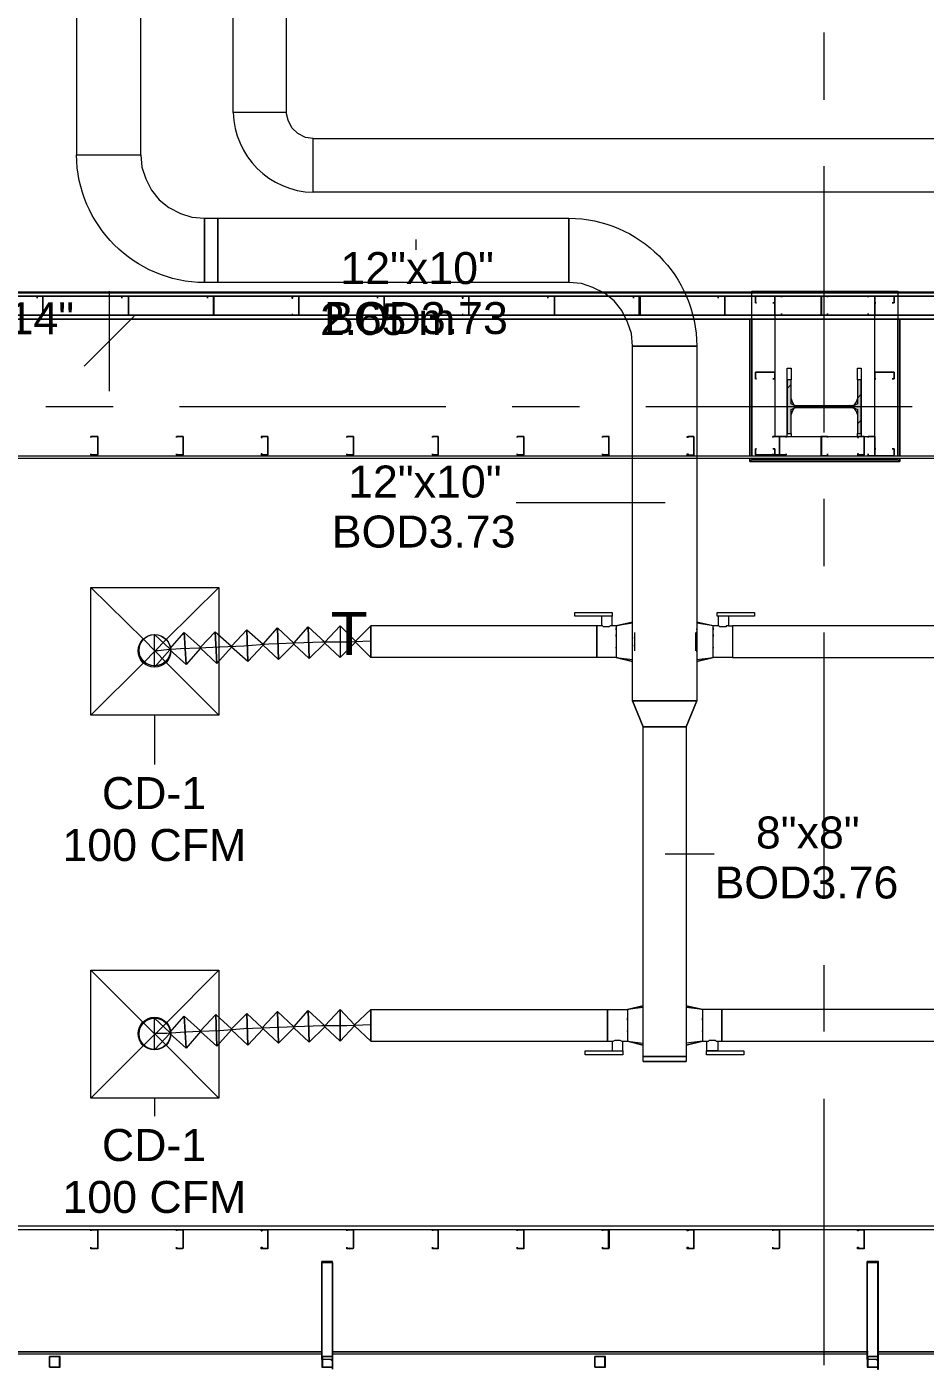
# Model space of a CAD drawing. Header units: metres. Extents: x 29 to 268, y -7 to 151.
# Drawn here: x 79.71 to 83.99, y 29.42 to 35.82 of the extents above; entities that cross this region are included whole.
import ezdxf

# ---------------------------------------------------------------- set-up
doc = ezdxf.new("R2010")
doc.units = ezdxf.units.M
doc.layers.add('HVAC - Ductos', color=5, linetype='Continuous', lineweight=50)
doc.layers.add('PDF2_Geometry', color=7, linetype='Continuous', true_color=0xaaaaaa)
doc.layers.add('PDF2_Solid Fills', color=7, linetype='Continuous', true_color=0xffffff)
doc.layers.add('PDF2_Text', color=7, linetype='Continuous')
doc.styles.add('PDF Helvetica', font='')
doc.styles.get('PDF Helvetica').set_extended_font_data('Helvetica')

msp = doc.modelspace()

# ---------------------------------------------------------------- hatches: boundary and pattern name
at = {"layer": 'PDF2_Solid Fills', "lineweight": 0, "transparency": 33554559}
msp.add_hatch(color=256, dxfattribs=at).paths.add_polyline_path([(83.6661, 34.1371), (83.6661, 34.0225), (83.6569, 34.0225), (83.6477, 34.0179), (83.3681, 34.0133), (83.3681, 34.0179), (83.359, 34.0225), (83.3498, 34.0225), (83.3498, 34.1371), (83.3315, 34.1371), (83.3315, 33.8804), (83.3498, 33.8804), (83.3498, 33.9995), (83.359, 34.0041), (83.6569, 34.0041), (83.6661, 33.9995), (83.6661, 33.8804), (83.6844, 33.8804), (83.6844, 34.1371)])
h = msp.add_hatch(color=256, dxfattribs=at)
h.paths.add_polyline_path([(82.479, 29.9937), (82.479, 29.9983), (82.4515, 29.9983), (82.4786, 29.9937)])
h.paths.add_polyline_path([(82.479, 29.9983), (82.4835, 30.0854), (82.479, 30.0854)])
h = msp.add_hatch(color=256, dxfattribs=at)
h.paths.add_polyline_path([(82.479, 29.9937), (82.479, 29.9983), (82.4515, 29.9983), (82.4786, 29.9937)])
h.paths.add_polyline_path([(82.479, 29.9983), (82.4835, 30.0854), (82.479, 30.0854)])

# ---------------------------------------------------------------- linework, layer by layer
at = {"layer": 'HVAC - Ductos', "lineweight": 0}
for points in [[(81.0719, 35.0309), (81.0719, 35.2875), (81.0353, 35.2921), (80.9985, 35.3104), (80.9711, 35.3379), (80.9527, 35.3746), (80.9435, 35.4113), (80.6915, 35.4113), (80.6915, 40.783), (80.9435, 40.783), (80.9435, 35.4113), (80.6915, 35.4113, 0.402764)], [(79.9443, 35.2096), (80.2515, 35.2096), (80.2515, 40.5126), (79.9443, 40.5126), (79.9443, 35.2096), (80.2515, 35.2096), (80.2561, 35.15), (80.2744, 35.095), (80.3019, 35.04), (80.3385, 34.9942), (80.3844, 34.9575), (80.4394, 34.93), (80.4944, 34.9117), (80.5539, 34.9071), (80.5539, 34.6), (80.5539, 34.9071), (80.6181, 34.9071), (80.6181, 34.6), (80.5539, 34.6, -0.40927)], [(82.9007, 34.2975), (82.5936, 34.2975), (82.589, 34.3571), (82.5707, 34.4121), (82.5431, 34.4671), (82.5065, 34.5129), (82.4607, 34.5496), (82.4057, 34.5771), (82.3507, 34.5954), (82.2911, 34.6), (82.2911, 34.9071, -0.40942)]]:
    msp.add_lwpolyline(points, format="xyb", close=True, dxfattribs=at)
for points in [[(88.9507, 35.0309), (81.0719, 35.0309), (81.0719, 35.2875), (88.9507, 35.2875)], [(82.2911, 34.6), (80.6181, 34.6), (80.6181, 34.9071), (82.2911, 34.9071)], [(80.0131, 33.1471), (80.6227, 33.1471), (80.6227, 32.5375), (80.0131, 32.5375)], [(82.3186, 33.0095), (82.3186, 33.0279), (82.4973, 33.0279), (82.4973, 33.0095)], [(83.1757, 33.0279), (83.1757, 33.0095), (82.9969, 33.0095), (82.9969, 33.0279)], [(81.3469, 32.8125), (81.3469, 32.8171), (81.3469, 32.8217), (81.3469, 32.8354), (81.3469, 32.8491), (81.3469, 32.8675), (81.3469, 32.8904), (81.3469, 32.9087), (81.3469, 32.9271), (81.3469, 32.9408), (81.3469, 32.9546), (81.3469, 32.9638), (81.3469, 32.9546), (81.3469, 32.9408), (81.3469, 32.9271), (81.3469, 32.9087), (81.3469, 32.8904), (81.3469, 32.8675), (81.3469, 32.8491), (81.3469, 32.8354), (81.3469, 32.8217), (81.3469, 32.8171)], [(81.3469, 32.9638), (81.3469, 32.9592), (81.3469, 32.9408), (81.3469, 32.9179), (81.3469, 32.8904), (81.3469, 32.8583), (81.3469, 32.8354), (81.3469, 32.8171), (81.3469, 32.8125), (81.3469, 32.8171), (81.3469, 32.8354), (81.3469, 32.8583), (81.3469, 32.8904), (81.3469, 32.9179), (81.3469, 32.9408), (81.3469, 32.9592)], [(81.3469, 32.8125), (81.3469, 32.8171), (81.3469, 32.8354), (81.3469, 32.8583), (81.3469, 32.8904), (81.3469, 32.9179), (81.3469, 32.9408), (81.3469, 32.9592), (81.3469, 32.9638), (81.3469, 32.9592), (81.3469, 32.9408), (81.3469, 32.9179), (81.3469, 32.8904), (81.3469, 32.8583), (81.3469, 32.8354), (81.3469, 32.8171)], [(82.5156, 32.9546), (82.5156, 32.9454)], [(82.9786, 32.9454), (82.9786, 32.9546)], [(82.5156, 32.9225), (82.5156, 32.9179), (82.5156, 32.9133), (82.5156, 32.9179)], [(82.9786, 32.9133), (82.9786, 32.9179), (82.9786, 32.9225), (82.9786, 32.9179)], [(82.5156, 32.8629), (82.5156, 32.8583)], [(82.9786, 32.8583), (82.9786, 32.8629)], [(82.5156, 32.8125), (82.5936, 32.7942)], [(82.9007, 32.6062), (82.5936, 32.6062), (82.644, 32.4825), (82.5936, 32.6062)], [(82.8503, 32.4825), (82.8503, 30.9104), (82.644, 30.9104), (82.644, 32.4825)], [(80.0131, 31.3229), (80.6227, 31.3229), (80.6227, 30.7133), (80.0131, 30.7133)], [(81.3469, 30.9837), (81.3469, 30.9883), (81.3469, 30.9929), (81.3469, 31.0066), (81.3469, 31.0204), (81.3469, 31.0388), (81.3469, 31.0616), (81.3469, 31.0799), (81.3469, 31.0983), (81.3469, 31.1121), (81.3469, 31.1258), (81.3469, 31.135), (81.3469, 31.1258), (81.3469, 31.1121), (81.3469, 31.0983), (81.3469, 31.0799), (81.3469, 31.0616), (81.3469, 31.0388), (81.3469, 31.0204), (81.3469, 31.0066), (81.3469, 30.9929), (81.3469, 30.9883)], [(81.3469, 31.135), (81.3469, 31.1304), (81.3469, 31.1121), (81.3469, 31.0891), (81.3469, 31.0616), (81.3469, 31.0296), (81.3469, 31.0066), (81.3469, 30.9883), (81.3469, 30.9837), (81.3469, 30.9883), (81.3469, 31.0066), (81.3469, 31.0296), (81.3469, 31.0616), (81.3469, 31.0891), (81.3469, 31.1121), (81.3469, 31.1304)], [(81.3469, 30.9837), (81.3469, 30.9883), (81.3469, 31.0066), (81.3469, 31.0296), (81.3469, 31.0616), (81.3469, 31.0891), (81.3469, 31.1121), (81.3469, 31.1304), (81.3469, 31.135), (81.3469, 31.1304), (81.3469, 31.1121), (81.3469, 31.0891), (81.3469, 31.0616), (81.3469, 31.0296), (81.3469, 31.0066), (81.3469, 30.9883)], [(84.1519, 31.135), (84.1473, 31.135), (83.0199, 31.135), (83.0199, 31.1258), (83.0199, 31.1121), (83.0199, 31.0983), (83.0199, 31.0799), (83.0199, 31.0616), (83.0199, 31.0388), (83.0199, 31.0204), (83.0199, 31.0066), (83.0199, 30.9929), (83.0199, 30.9883), (83.0199, 30.9837), (84.1473, 30.9837), (84.1519, 30.9837), (84.1519, 30.9883), (84.1519, 31.0066), (84.1519, 31.0296), (84.1519, 31.0616), (84.1519, 31.0891), (84.1519, 31.1121), (84.1519, 31.1304)], [(82.5707, 31.0937), (82.5707, 31.0891), (82.5707, 31.0845), (82.5707, 31.0891)], [(82.5707, 31.0342), (82.5707, 31.0296)], [(82.9281, 31.0845), (82.9281, 31.0891), (82.9281, 31.0937), (82.9281, 31.0891)], [(82.9281, 31.0296), (82.9281, 31.0342)], [(82.369, 30.9196), (82.369, 30.9379), (82.5477, 30.9379), (82.5477, 30.9196)]]:
    msp.add_lwpolyline(points, close=True, dxfattribs=at)
for points in [[(81.5623, 34.7559), (81.5623, 34.8063)], [(80.1002, 34.5587), (80.1002, 34.3204), (80.1002, 34.0821)], [(80.2194, 34.4396), (80.1002, 34.3204), (79.9811, 34.2013)], [(82.9007, 32.84), (82.9007, 32.8446), (82.9007, 32.6062), (82.5936, 32.6062), (82.5936, 32.8446), (82.5936, 32.8537), (82.5936, 32.8767), (82.5936, 32.8995), (82.5936, 32.9225), (82.5936, 32.9317), (82.5936, 34.2975), (82.9007, 34.2975), (82.9007, 32.9317), (82.9007, 32.9362)], [(82.7494, 33.5504), (82.039, 33.5504)], [(80.2652, 32.8995), (80.0131, 33.1471)], [(80.3707, 32.8995), (80.6227, 33.1471)], [(80.8335, 32.8721), (80.7602, 32.7942), (80.7557, 32.9454), (80.8335, 32.8767), (80.9023, 32.9546), (80.9069, 32.8033), (80.8335, 32.8721), (80.8335, 32.8767)], [(80.9802, 32.8767), (80.9069, 32.8033), (80.9023, 32.9546), (80.9802, 32.8812), (81.0489, 32.9592), (81.0535, 32.8079), (80.9802, 32.8767), (80.9802, 32.8812)], [(81.1269, 32.8812), (81.0535, 32.8079), (81.0489, 32.9592), (81.1269, 32.8858), (81.2003, 32.9638), (81.2003, 32.8125), (81.1269, 32.8812), (81.1269, 32.8858)], [(82.5156, 32.9638), (82.4973, 32.9638), (82.4973, 33.0095), (82.4927, 33.0095), (82.4881, 33.0095), (82.4835, 33.0095), (82.479, 33.0095), (82.4699, 33.0095), (82.4653, 33.0095), (82.4561, 33.0095), (82.4515, 33.0095), (82.4469, 33.0095), (82.4469, 32.9638), (82.424, 32.9638), (82.424, 32.9546), (82.424, 32.9408), (82.424, 32.9271), (82.424, 32.9087), (82.424, 32.8904), (82.424, 32.8675), (82.424, 32.8491), (82.424, 32.8354), (82.424, 32.8217), (82.424, 32.8171), (82.424, 32.8125), (81.3469, 32.8125), (81.3469, 32.9638), (81.2735, 32.8904), (81.2003, 32.9638), (81.2003, 32.8125), (81.2735, 32.8858)], [(82.5936, 32.9775), (82.5156, 32.9638), (82.5156, 32.9592), (82.5156, 32.9546), (82.5156, 32.9408), (82.5156, 32.9271), (82.5156, 32.9087), (82.5156, 32.8904), (82.5156, 32.8675), (82.5156, 32.8491), (82.5156, 32.8354), (82.5156, 32.8217), (82.5156, 32.8171), (82.5156, 32.8125), (82.424, 32.8125), (82.424, 32.8171), (82.424, 32.8217), (82.424, 32.8354), (82.424, 32.8491), (82.424, 32.8675), (82.424, 32.8904), (82.424, 32.9087), (82.424, 32.9271), (82.424, 32.9408), (82.424, 32.9546), (82.424, 32.9638), (81.3469, 32.9638), (81.3469, 32.8125), (81.2735, 32.8858), (81.2735, 32.8904)], [(82.4973, 32.9638), (82.4927, 32.9638), (82.4881, 32.9638), (82.4835, 32.9592), (82.4744, 32.9592), (82.4653, 32.9592), (82.4561, 32.9592), (82.4515, 32.9638), (82.4469, 32.9638)], [(82.5936, 32.9821), (82.5156, 32.9638), (82.5936, 32.9821)], [(83.0473, 33.0095), (83.0427, 33.0095), (83.0381, 33.0095), (83.0336, 33.0095), (83.0244, 33.0095), (83.0199, 33.0095), (83.0107, 33.0095), (83.0061, 33.0095), (83.0015, 33.0095), (83.0015, 32.9638), (82.9786, 32.9638), (82.9007, 32.9775)], [(84.1473, 32.9638), (83.0702, 32.9638), (83.0702, 32.9546), (83.0702, 32.9408), (83.0702, 32.9271), (83.0702, 32.9087), (83.0702, 32.8904), (83.0702, 32.8675), (83.0702, 32.8491), (83.0702, 32.8354), (83.0702, 32.8217), (83.0702, 32.8171), (83.0702, 32.8125), (82.9786, 32.8125), (82.9786, 32.8171), (82.9786, 32.8217), (82.9786, 32.8354), (82.9786, 32.8491), (82.9786, 32.8675), (82.9786, 32.8904), (82.9786, 32.9087), (82.9786, 32.9271), (82.9786, 32.9408), (82.9786, 32.9546), (82.9786, 32.9592), (82.9786, 32.9638), (82.9007, 32.9821)], [(82.9786, 32.9638), (82.9007, 32.9821), (82.9007, 32.9729), (82.9007, 32.9592), (82.9007, 32.9408), (82.9007, 32.9225), (82.9007, 32.8995), (82.9007, 32.8767), (82.9007, 32.8537), (82.9007, 32.8354), (82.9007, 32.8171), (82.9007, 32.8033), (82.9007, 32.7942)], [(82.9007, 32.9821), (82.9007, 32.9821)], [(82.9007, 32.9821), (82.9007, 32.9821)], [(82.9007, 32.9821), (82.9007, 32.9821)], [(83.0519, 32.9638), (83.0473, 32.9638), (83.0427, 32.9638), (83.0381, 32.9592), (83.029, 32.9592), (83.0199, 32.9592), (83.0107, 32.9592), (83.0061, 32.9638), (83.0015, 32.9638)], [(83.0519, 33.0095), (83.0519, 32.9638), (83.0702, 32.9638), (83.0702, 32.9546), (83.0702, 32.9408), (83.0702, 32.9271), (83.0702, 32.9087), (83.0702, 32.8904), (83.0702, 32.8675), (83.0702, 32.8491), (83.0702, 32.8354), (83.0702, 32.8217), (83.0702, 32.8171), (83.0702, 32.8125), (84.1473, 32.8125), (84.1473, 32.9638), (84.2253, 32.8904), (84.2253, 32.8858)], [(80.2652, 32.7896), (80.3707, 32.8995)], [(80.3707, 32.7896), (80.2652, 32.8995)], [(80.3889, 32.8491), (80.3156, 32.7667), (80.3156, 32.9225), (80.3889, 32.8537), (80.4577, 32.9317), (80.4669, 32.7804), (80.3889, 32.8491), (80.3889, 32.8537)], [(81.3469, 32.8904), (81.2323, 32.8858), (81.1131, 32.8858), (80.9848, 32.8812), (80.8611, 32.8767), (80.7419, 32.8675), (80.6273, 32.8629), (80.5265, 32.8583), (80.4394, 32.8537), (80.3752, 32.8491), (80.3339, 32.8446), (80.3156, 32.8446)], [(80.5357, 32.8583), (80.4669, 32.7804), (80.4577, 32.9317), (80.5357, 32.8629), (80.6044, 32.9362), (80.6135, 32.785), (80.5357, 32.8583), (80.5357, 32.8629)], [(80.6823, 32.8629), (80.6135, 32.785), (80.6044, 32.9362), (80.6823, 32.8675), (80.7557, 32.9454), (80.7602, 32.7942), (80.6823, 32.8629), (80.6823, 32.8675)], [(82.5936, 32.9087), (82.5936, 32.9041)], [(82.6027, 32.9317), (82.6027, 32.9225), (82.6027, 32.8995), (82.6027, 32.8767), (82.6027, 32.8537), (82.6027, 32.8446)], [(82.8961, 32.8446), (82.8961, 32.8537), (82.8961, 32.8767), (82.8961, 32.8995), (82.8961, 32.9225), (82.8961, 32.9317)], [(82.9007, 32.9454), (82.9007, 32.95)], [(82.9007, 32.9041), (82.9007, 32.9087)], [(82.5936, 32.8721), (82.5936, 32.8675)], [(82.9007, 32.8675), (82.9007, 32.8721)], [(80.0131, 32.5375), (80.2652, 32.7896)], [(80.6227, 32.5375), (80.3707, 32.7896)], [(81.3469, 32.8125), (81.3469, 32.8125)], [(82.5156, 32.8171), (82.5156, 32.8171)], [(82.5156, 32.8171), (82.5156, 32.8171)], [(82.5156, 32.8125), (82.5936, 32.8033)], [(82.9007, 32.7942), (82.9786, 32.8125), (82.9007, 32.7942)], [(82.9007, 32.8033), (82.9786, 32.8125)], [(82.9007, 32.8079), (82.9007, 32.8079)], [(82.9007, 32.7942), (82.9007, 32.7942)], [(82.9007, 32.7942), (82.9007, 32.7942)], [(82.9786, 32.8171), (82.9786, 32.8171)], [(82.9786, 32.8171), (82.9786, 32.8171)], [(82.8503, 32.4825), (82.9007, 32.6062), (82.8503, 32.4825)], [(80.3156, 32.5375), (80.3156, 32.3037)], [(82.8503, 32.4825), (82.644, 32.4825)], [(82.7494, 31.8775), (82.9831, 31.8775)], [(80.2652, 31.0708), (80.0131, 31.3229)], [(80.3707, 31.0708), (80.6227, 31.3229)], [(80.3889, 31.0204), (80.3156, 30.9425), (80.3156, 31.0937), (80.3889, 31.025), (80.4577, 31.1029), (80.4669, 30.9516), (80.3889, 31.0204), (80.3889, 31.025)], [(80.5357, 31.0296), (80.4669, 30.9516), (80.4577, 31.1029), (80.5357, 31.0342), (80.6089, 31.1121), (80.6135, 30.9608), (80.5357, 31.0296), (80.5357, 31.0342)], [(80.6823, 31.0388), (80.6135, 30.9608), (80.6089, 31.1121), (80.6823, 31.0433), (80.7557, 31.1166), (80.7602, 30.9654), (80.6823, 31.0388), (80.6823, 31.0433)], [(80.8335, 31.0433), (80.7602, 30.9654), (80.7557, 31.1166), (80.8289, 31.0479), (80.9023, 31.1258), (80.9069, 30.9745), (80.8335, 31.0433), (80.8289, 31.0479)], [(80.9802, 31.0479), (80.9069, 30.9745), (80.9023, 31.1258), (80.9802, 31.0525), (81.0489, 31.1304), (81.0535, 30.9791), (80.9802, 31.0479), (80.9802, 31.0525)], [(81.1269, 31.0525), (81.0535, 30.9791), (81.0489, 31.1304), (81.1269, 31.0571), (81.2003, 31.135), (81.2003, 30.9837), (81.1269, 31.0525), (81.1269, 31.0571)], [(81.269, 31.0571), (81.2003, 30.9837), (81.2003, 31.135), (81.269, 31.0616), (81.3469, 31.135), (81.3469, 30.9837), (82.4744, 30.9837), (82.4744, 30.9883), (82.4744, 30.9929), (82.4744, 31.0066), (82.4744, 31.0204), (82.4744, 31.0388), (82.4744, 31.0616), (82.4744, 31.0799), (82.4744, 31.0983), (82.4744, 31.1121), (82.4744, 31.1258), (82.4744, 31.135), (82.5707, 31.135), (82.5707, 31.1258), (82.5707, 31.1121), (82.5707, 31.0983), (82.5707, 31.0799), (82.5707, 31.0616), (82.5707, 31.0388), (82.5707, 31.0204), (82.5707, 31.0066), (82.5707, 30.9929), (82.5707, 30.9883), (82.5707, 30.9837), (82.644, 30.9654), (82.5707, 30.9837), (82.644, 30.9745)], [(81.269, 31.0616), (81.269, 31.0571), (81.3469, 30.9837), (81.3469, 31.135), (82.4744, 31.135), (82.4744, 31.1258), (82.4744, 31.1121), (82.4744, 31.0983), (82.4744, 31.0799), (82.4744, 31.0616), (82.4744, 31.0388), (82.4744, 31.0204), (82.4744, 31.0066), (82.4744, 30.9929), (82.4744, 30.9883), (82.4744, 30.9837), (82.4973, 30.9837), (82.4973, 30.9379), (82.5019, 30.9379), (82.5111, 30.9379), (82.5156, 30.9379), (82.5202, 30.9379), (82.5294, 30.9379), (82.534, 30.9379), (82.5386, 30.9379), (82.5431, 30.9379), (82.5477, 30.9379), (82.5477, 30.9837), (82.5707, 30.9837)], [(82.644, 31.1533), (82.5707, 31.135), (82.644, 31.1533)], [(82.644, 31.1442), (82.5707, 31.135)], [(82.8503, 31.1533), (82.9281, 31.135), (82.8503, 31.1533), (82.8503, 31.1487), (82.8503, 31.1442), (82.8503, 31.135)], [(82.8503, 31.1533), (82.8503, 31.1533)], [(82.9281, 31.135), (82.8503, 31.1442)], [(82.8503, 31.1396), (82.8503, 31.1396)], [(83.0015, 30.9379), (83.0015, 30.9837), (83.0199, 30.9837), (83.0199, 30.9883), (83.0199, 30.9929), (83.0199, 31.0066), (83.0199, 31.0204), (83.0199, 31.0388), (83.0199, 31.0616), (83.0199, 31.0799), (83.0199, 31.0983), (83.0199, 31.1121), (83.0199, 31.1258), (83.0199, 31.135), (82.9281, 31.135), (82.9281, 31.1258), (82.9281, 31.1121), (82.9281, 31.0983), (82.9281, 31.0799), (82.9281, 31.0616), (82.9281, 31.0388), (82.9281, 31.0204), (82.9281, 31.0066), (82.9281, 30.9929), (82.9281, 30.9883), (82.9281, 30.9837), (82.8503, 30.9745)], [(82.8503, 31.1304), (82.8503, 31.1121), (82.8503, 31.1075), (82.8503, 31.1029), (82.8503, 31.0937), (82.8503, 31.0799), (82.8503, 31.0754), (82.8503, 31.0708), (82.8503, 31.0479), (82.8503, 31.0433), (82.8503, 31.0388), (82.8503, 31.025), (82.8503, 31.0158), (82.8503, 31.0112)], [(80.2652, 30.9654), (80.3707, 31.0708)], [(80.3707, 30.9654), (80.2652, 31.0708)], [(81.3469, 31.0616), (81.2323, 31.0571), (81.1131, 31.0571), (80.9894, 31.0525), (80.8656, 31.0479), (80.7419, 31.0433), (80.6273, 31.0342), (80.5265, 31.0296), (80.4394, 31.025), (80.3752, 31.0204), (80.3339, 31.0204), (80.3156, 31.0204)], [(81.3469, 30.9837), (81.3469, 30.9837)], [(82.4973, 30.9837), (82.5019, 30.9837), (82.5111, 30.9883), (82.5156, 30.9883), (82.5248, 30.9883), (82.534, 30.9883), (82.5431, 30.9837), (82.5477, 30.9837)], [(82.5707, 30.9883), (82.5707, 30.9883)], [(82.5707, 30.9883), (82.5707, 30.9883)], [(82.8503, 31.0066), (82.8503, 30.9883)], [(82.8503, 30.9837), (82.8503, 30.9745), (82.8503, 30.97), (82.8503, 30.9654)], [(82.8503, 30.9654), (82.9281, 30.9837), (82.8503, 30.9654)], [(82.9281, 30.9883), (82.9281, 30.9883)], [(82.9281, 30.9883), (82.9281, 30.9883)], [(82.9281, 30.9837), (82.9465, 30.9837), (82.9465, 30.9379), (83.1253, 30.9379), (83.1253, 30.9196), (82.9465, 30.9196), (82.9465, 30.9379)], [(82.9465, 30.9837), (82.9511, 30.9837), (82.9557, 30.9837), (82.9603, 30.9883), (82.9694, 30.9883), (82.9786, 30.9883), (82.9877, 30.9883), (82.9923, 30.9837), (82.9969, 30.9837), (83.0015, 30.9837)], [(80.0131, 30.7133), (80.2652, 30.9654)], [(80.6227, 30.7133), (80.3707, 30.9654)], [(82.644, 30.8875), (82.644, 30.9104), (82.8503, 30.9104), (82.8503, 30.8875)], [(82.8503, 30.9654), (82.8503, 30.9654)], [(82.9969, 30.9379), (82.9923, 30.9379), (82.9877, 30.9379), (82.9786, 30.9379), (82.974, 30.9379), (82.9694, 30.9379), (82.9603, 30.9379), (82.9557, 30.9379), (82.9511, 30.9379)], [(82.8503, 30.8875), (82.644, 30.8875), (82.8503, 30.8875)], [(80.3156, 30.7133), (80.3156, 30.6262)]]:
    msp.add_lwpolyline(points, dxfattribs=at)
at = {"layer": 'HVAC - Ductos', "color": 7, "lineweight": 0}
for centre, radius in [((80.3158, 32.8444), 0.0777), ((80.3168, 32.8479), 0.0746), ((80.3158, 31.0202), 0.0777), ((80.3169, 31.0191), 0.0746)]:
    msp.add_circle(centre, radius, dxfattribs=at)
at = {"layer": 'PDF2_Geometry', "lineweight": 0}
for points in [[(83.5057, 35.7917), (83.5057, 35.4709)], [(83.5057, 35.1546), (83.5057, 33.885)], [(87.3511, 34.5359), (87.3511, 34.5541), (87.3511, 34.5496), (87.3511, 34.5359), (86.6819, 34.5359), (86.6819, 34.5129), (86.6819, 34.5359), (78.8535, 34.5359), (86.6819, 34.5359), (86.6819, 34.5496), (78.2256, 34.5496), (78.2256, 34.5541), (78.8856, 34.5541), (78.8856, 34.5587), (78.2256, 34.5587), (74.5497, 34.5587), (65.4059, 34.5587), (65.4059, 34.5541), (74.5497, 34.5541), (74.5497, 34.5221), (74.5497, 34.5541), (65.4059, 34.5541), (64.2463, 34.5541)], [(87.3511, 34.5541), (86.6819, 34.5541), (86.6819, 34.5587), (87.3603, 34.5587), (86.6819, 34.5587), (86.6819, 34.5541), (86.6819, 34.5496), (78.2256, 34.5496), (78.2256, 34.5359), (78.2302, 34.5359), (78.2256, 34.5359)], [(83.1619, 33.775), (83.1619, 34.4442), (83.1619, 34.5541), (83.8586, 34.5541), (83.8586, 34.4442), (83.8586, 33.8667), (83.8586, 33.775), (83.8586, 34.4259), (83.8586, 33.775)], [(80.1598, 34.5267), (80.1598, 34.5267)], [(82.5981, 34.5267), (82.5981, 34.5267)], [(83.1848, 34.5037), (83.1848, 34.5037)], [(83.2627, 34.5037), (83.2627, 34.5037)], [(83.7165, 34.5313), (83.7165, 34.5313)], [(83.7486, 34.5359), (83.7486, 34.5359)], [(83.7486, 34.5359), (83.7486, 34.5359)], [(83.7531, 34.5037), (83.7531, 34.5037)], [(83.8311, 34.5037), (83.8311, 34.5037)], [(78.2256, 34.4442), (86.6682, 34.4442), (78.2256, 34.4442)], [(78.2256, 34.4259), (86.6682, 34.4259), (78.2256, 34.4259), (86.6682, 34.4259), (78.2256, 34.4259)], [(80.1598, 34.4487), (80.1598, 34.4487)], [(82.5981, 34.4487), (82.5981, 34.4487)], [(83.1619, 34.4259), (83.1619, 33.775), (83.1619, 34.4259)], [(83.3269, 33.8667), (83.7486, 33.8667), (83.7486, 34.4442), (83.2719, 34.4442), (83.2719, 33.8667), (83.2949, 33.8667)], [(83.7165, 34.4533), (83.7165, 34.4533)], [(83.7486, 34.4442), (83.7486, 34.4442)], [(83.7486, 34.4442), (83.7486, 34.4442)], [(83.8586, 33.775), (83.8586, 34.4259), (83.8586, 33.775)], [(83.1803, 34.1737), (83.1803, 34.1737)], [(83.1803, 34.1737), (83.1803, 34.1737)], [(83.2719, 34.1737), (83.2719, 34.1737)], [(83.2719, 34.1737), (83.2719, 34.1737)], [(83.3315, 33.8667), (83.3315, 34.1921), (83.3498, 34.1921), (83.3498, 34.1371)], [(83.6661, 34.1371), (83.6661, 34.1921), (83.6844, 34.1921), (83.6844, 33.8667)], [(83.8403, 34.1737), (83.8403, 34.1737)], [(83.8403, 34.1737), (83.8403, 34.1737)], [(83.1848, 34.1417), (83.1848, 34.1417)], [(83.2627, 34.1417), (83.2627, 34.1417)], [(83.3315, 34.0958), (83.3498, 34.1141)], [(83.7531, 34.1417), (83.7531, 34.1417)], [(83.8311, 34.1417), (83.8311, 34.1417)], [(83.3498, 34.0454), (83.3544, 34.0317), (83.3636, 34.0179), (83.3819, 34.0133), (83.634, 34.0133), (83.6523, 34.0179), (83.6615, 34.0317), (83.6661, 34.0454)], [(83.6661, 34.05), (83.6844, 34.0683)], [(80.1185, 34.0087), (79.7977, 34.0087)], [(81.7044, 34.0087), (80.4348, 34.0087)], [(82.3415, 34.0087), (82.0207, 34.0087)], [(83.9273, 34.0087), (82.6577, 34.0087)], [(83.6661, 33.9721), (83.6615, 33.9858), (83.6523, 33.9995), (83.634, 34.0041), (83.3819, 34.0041), (83.3636, 33.9995), (83.3544, 33.9858), (83.3498, 33.9721)], [(83.6202, 34.0041), (83.6294, 34.0133)], [(83.6661, 33.9263), (83.6844, 33.9446)], [(82.8869, 33.8667), (82.8869, 33.8667)], [(82.8869, 33.8667), (82.8869, 33.8667)], [(82.8869, 33.8667), (82.8869, 33.8667)], [(82.8869, 33.8667), (82.8869, 33.8667)], [(83.3498, 33.8804), (83.3498, 33.8667)], [(83.6661, 33.8667), (83.6661, 33.8804)], [(83.7165, 33.8621), (83.7165, 33.8621)], [(83.7165, 33.7842), (83.7165, 33.7842)], [(86.1228, 30.2229), (86.1228, 30.1037), (86.1228, 30.0854), (78.7756, 30.0854), (78.7756, 30.1037), (78.7756, 33.7613), (78.7756, 33.775), (86.1228, 33.775), (86.1228, 33.7613), (86.1228, 33.5)], [(82.8869, 33.7796), (82.8869, 33.7796)], [(82.8869, 33.7796), (82.8869, 33.7796)], [(83.1619, 33.7567), (83.8586, 33.7567), (83.8632, 33.7521), (83.8677, 33.7521), (83.8677, 33.7475), (83.1527, 33.7475), (83.1527, 33.7613), (83.1527, 33.7475), (83.1527, 33.7521), (83.1573, 33.7521), (83.1619, 33.7567), (83.1573, 33.7521), (83.1527, 33.7521), (83.1527, 33.7475), (83.8677, 33.7475), (83.8677, 33.7613), (83.8677, 33.7475), (83.8677, 33.7521), (83.8632, 33.7521), (83.8586, 33.7567)], [(83.1619, 33.7567), (83.8586, 33.7567), (83.1619, 33.7567)], [(83.5057, 33.5687), (83.5057, 33.2479)], [(83.5057, 32.9317), (83.5057, 31.6621)], [(83.5057, 31.3458), (83.5057, 31.0296)], [(83.5057, 30.7087), (83.5057, 29.4391)], [(80.0131, 30.0808), (80.0131, 30.0808)], [(80.0131, 30.0808), (80.0131, 30.0808)], [(80.0452, 30.0854), (80.0452, 30.0854)], [(80.0452, 30.0854), (80.0452, 30.0854)], [(80.0452, 30.0854), (80.0452, 30.0854)], [(80.0452, 30.0854), (80.0452, 30.0854)], [(80.4211, 30.0808), (80.4211, 30.0808)], [(80.4211, 30.0808), (80.4211, 30.0808)], [(80.8565, 30.0854), (80.8565, 30.0854)], [(80.8565, 30.0854), (80.8565, 30.0854)], [(80.8565, 30.0854), (80.8565, 30.0854)], [(80.8565, 30.0854), (80.8565, 30.0854)], [(81.2323, 30.0808), (81.2323, 30.0808)], [(81.2323, 30.0808), (81.2323, 30.0808)], [(81.6403, 30.0808), (81.6403, 30.0808)], [(81.6403, 30.0808), (81.6403, 30.0808)], [(81.6677, 30.0854), (81.6677, 30.0854)], [(81.6677, 30.0854), (81.6677, 30.0854)], [(81.6677, 30.0854), (81.6677, 30.0854)], [(81.6677, 30.0854), (81.6677, 30.0854)], [(82.0435, 30.0808), (82.0435, 30.0808)], [(82.0435, 30.0808), (82.0435, 30.0808)], [(82.0757, 30.0854), (82.0757, 30.0854)], [(82.0757, 30.0854), (82.0757, 30.0854)], [(82.0757, 30.0854), (82.0757, 30.0854)], [(82.0757, 30.0854), (82.0757, 30.0854)], [(82.4515, 30.0808), (82.4515, 30.0808)], [(82.4515, 30.0808), (82.4515, 30.0808)], [(82.479, 30.0854), (82.479, 30.0854)], [(82.479, 30.0854), (82.479, 30.0854)], [(82.8869, 30.0854), (82.8869, 30.0854)], [(82.8869, 30.0854), (82.8869, 30.0854)], [(82.8869, 30.0854), (82.8869, 30.0854)], [(82.8869, 30.0854), (82.8869, 30.0854)], [(83.2627, 30.0808), (83.2627, 30.0808)], [(83.2627, 30.0808), (83.2627, 30.0808)], [(83.6982, 30.0854), (83.6982, 30.0854)], [(83.6982, 30.0854), (83.6982, 30.0854)], [(83.6982, 30.0854), (83.6982, 30.0854)], [(83.6982, 30.0854), (83.6982, 30.0854)], [(79.3256, 29.5033), (79.3256, 30.0442), (79.3256, 29.5033), (81.1131, 29.5033), (78.5647, 29.5033)], [(80.0131, 30.0029), (80.0131, 30.0029)], [(80.0131, 30.0029), (80.0131, 30.0029)], [(80.0452, 29.9983), (80.0452, 29.9983)], [(80.0452, 29.9983), (80.0452, 29.9983)], [(80.4211, 30.0029), (80.4211, 30.0029)], [(80.4211, 30.0029), (80.4211, 30.0029)], [(80.8565, 29.9983), (80.8565, 29.9983)], [(80.8565, 29.9983), (80.8565, 29.9983)], [(81.2323, 30.0029), (81.2323, 30.0029)], [(81.2323, 30.0029), (81.2323, 30.0029)], [(81.6403, 30.0029), (81.6403, 30.0029)], [(81.6403, 30.0029), (81.6403, 30.0029)], [(81.6677, 29.9983), (81.6677, 29.9983)], [(81.6677, 29.9983), (81.6677, 29.9983)], [(82.0435, 30.0029), (82.0435, 30.0029)], [(82.0435, 30.0029), (82.0435, 30.0029)], [(82.0757, 29.9983), (82.0757, 29.9983)], [(82.0757, 29.9983), (82.0757, 29.9983)], [(82.4515, 30.0029), (82.4515, 30.0029)], [(82.4515, 30.0029), (82.4515, 30.0029)], [(82.479, 29.9983), (82.479, 29.9983)], [(82.479, 29.9983), (82.479, 29.9983)], [(82.8869, 29.9983), (82.8869, 29.9983)], [(82.8869, 29.9983), (82.8869, 29.9983)], [(83.2627, 30.0029), (83.2627, 30.0029)], [(83.2627, 30.0029), (83.2627, 30.0029)], [(83.6982, 29.9983), (83.6982, 29.9983)], [(83.6982, 29.9983), (83.6982, 29.9983)], [(83.7623, 29.8883), (83.7623, 29.4804), (83.7623, 29.4299), (83.7623, 29.4254), (83.7623, 29.4208), (83.7669, 29.4208), (83.7669, 29.8883)], [(78.5647, 29.4942), (81.1131, 29.4942)], [(81.1635, 29.462), (81.159, 29.462), (81.159, 29.4666), (81.1177, 29.4666)], [(81.1635, 29.4942), (83.7165, 29.4942)], [(83.7623, 29.462), (83.7577, 29.4666), (83.7165, 29.4666)], [(83.7669, 29.4942), (86.3153, 29.4942)]]:
    msp.add_lwpolyline(points, dxfattribs=at)
for points in [[(86.6819, 34.5541), (78.2256, 34.5541)], [(83.8586, 34.5541), (83.1619, 34.5541), (83.1619, 34.5587), (83.8586, 34.5587)], [(79.7565, 34.4442), (79.7839, 34.4442), (79.7839, 34.4487), (79.7839, 34.5313), (79.7839, 34.5359), (79.7565, 34.5359), (79.7565, 34.5267), (79.7565, 34.5359), (79.7839, 34.5359), (79.7839, 34.5313), (79.7839, 34.4487), (79.7839, 34.4442), (79.7565, 34.4442), (79.7565, 34.4487)], [(79.7565, 34.4442), (79.7839, 34.4442), (79.7839, 34.4487), (79.7839, 34.5313), (79.7839, 34.5359), (79.7565, 34.5359), (79.7565, 34.5267), (79.7565, 34.5359), (79.7839, 34.5359), (79.7839, 34.5313), (79.7839, 34.4487), (79.7839, 34.4442), (79.7565, 34.4442), (79.7565, 34.4487)], [(80.1919, 34.4442), (80.1919, 34.4487), (80.1919, 34.5313), (80.1919, 34.5359), (80.1598, 34.5359), (80.1598, 34.5267), (80.1598, 34.5359), (80.1919, 34.5359), (80.1919, 34.5313), (80.1919, 34.4487), (80.1919, 34.4442), (80.1598, 34.4442)], [(80.5677, 34.4442), (80.5952, 34.4442), (80.5998, 34.4442), (80.5998, 34.4487), (80.5998, 34.5313), (80.5998, 34.5359), (80.5952, 34.5359), (80.5677, 34.5359), (80.5677, 34.5267), (80.5677, 34.5359), (80.5952, 34.5359), (80.5952, 34.5313), (80.5952, 34.4487), (80.5952, 34.4442), (80.5677, 34.4442), (80.5677, 34.4487)], [(80.5677, 34.4442), (80.5952, 34.4442), (80.5998, 34.4442), (80.5998, 34.4487), (80.5998, 34.5313), (80.5998, 34.5359), (80.5952, 34.5359), (80.5677, 34.5359), (80.5677, 34.5267), (80.5677, 34.5359), (80.5952, 34.5359), (80.5952, 34.5313), (80.5952, 34.4487), (80.5952, 34.4442), (80.5677, 34.4442), (80.5677, 34.4487)], [(80.9711, 34.4442), (81.0031, 34.4442), (81.0031, 34.4487), (81.0031, 34.5313), (81.0031, 34.5359), (80.9711, 34.5359), (80.9711, 34.5267), (80.9757, 34.5267), (80.9757, 34.5359), (81.0031, 34.5359), (81.0031, 34.5313), (81.0031, 34.4487), (81.0031, 34.4442), (80.9757, 34.4442), (80.9757, 34.4487), (80.9711, 34.4487)], [(80.9711, 34.4442), (81.0031, 34.4442), (81.0031, 34.4487), (81.0031, 34.5313), (81.0031, 34.5359), (80.9711, 34.5359), (80.9711, 34.5267), (80.9757, 34.5267), (80.9757, 34.5359), (81.0031, 34.5359), (81.0031, 34.5313), (81.0031, 34.4487), (81.0031, 34.4442), (80.9757, 34.4442), (80.9757, 34.4487), (80.9711, 34.4487)], [(81.379, 34.4442), (81.4065, 34.4442), (81.4111, 34.4442), (81.4111, 34.4487), (81.4111, 34.5313), (81.4111, 34.5359), (81.4065, 34.5359), (81.379, 34.5359), (81.379, 34.5267), (81.379, 34.5359), (81.4065, 34.5359), (81.4111, 34.5313), (81.4111, 34.4487), (81.4111, 34.4442), (81.4065, 34.4442), (81.379, 34.4442), (81.379, 34.4487)], [(81.379, 34.4442), (81.4065, 34.4442), (81.4111, 34.4442), (81.4111, 34.4487), (81.4111, 34.5313), (81.4111, 34.5359), (81.4065, 34.5359), (81.379, 34.5359), (81.379, 34.5267), (81.379, 34.5359), (81.4065, 34.5359), (81.4111, 34.5313), (81.4111, 34.4487), (81.4111, 34.4442), (81.4065, 34.4442), (81.379, 34.4442), (81.379, 34.4487)], [(81.7823, 34.4442), (81.8144, 34.4442), (81.8144, 34.4487), (81.8144, 34.5313), (81.8144, 34.5359), (81.7823, 34.5359), (81.7823, 34.5267), (81.7869, 34.5267), (81.7869, 34.5359), (81.8144, 34.5359), (81.8144, 34.5313), (81.8144, 34.4487), (81.8144, 34.4442), (81.7869, 34.4442), (81.7869, 34.4487), (81.7823, 34.4487)], [(81.7823, 34.4442), (81.8144, 34.4442), (81.8144, 34.4487), (81.8144, 34.5313), (81.8144, 34.5359), (81.7823, 34.5359), (81.7823, 34.5267), (81.7869, 34.5267), (81.7869, 34.5359), (81.8144, 34.5359), (81.8144, 34.5313), (81.8144, 34.4487), (81.8144, 34.4442), (81.7869, 34.4442), (81.7869, 34.4487), (81.7823, 34.4487)], [(82.1903, 34.4442), (82.2223, 34.4442), (82.2223, 34.4487), (82.2223, 34.5313), (82.2223, 34.5359), (82.1903, 34.5359), (82.1903, 34.5267), (82.1903, 34.5359), (82.2223, 34.5359), (82.2223, 34.5313), (82.2223, 34.4487), (82.2223, 34.4442), (82.1903, 34.4442), (82.1903, 34.4487)], [(82.1903, 34.4442), (82.2223, 34.4442), (82.2223, 34.4487), (82.2223, 34.5313), (82.2223, 34.5359), (82.1903, 34.5359), (82.1903, 34.5267), (82.1903, 34.5359), (82.2223, 34.5359), (82.2223, 34.5313), (82.2223, 34.4487), (82.2223, 34.4442), (82.1903, 34.4442), (82.1903, 34.4487)], [(82.5981, 34.4442), (82.6257, 34.4442), (82.6303, 34.4487), (82.6303, 34.5313), (82.6257, 34.5359), (82.5981, 34.5359), (82.5981, 34.5267), (82.5981, 34.5359), (82.6257, 34.5359), (82.6257, 34.5313), (82.6257, 34.4487), (82.6257, 34.4442), (82.5981, 34.4442), (82.5981, 34.4487)], [(82.6257, 34.4442), (82.6257, 34.4487), (82.6257, 34.5313), (82.6257, 34.5359), (82.5981, 34.5359), (82.5981, 34.5267), (82.5981, 34.5359), (82.6257, 34.5359), (82.6303, 34.5313), (82.6303, 34.4487), (82.6257, 34.4442), (82.5981, 34.4442)], [(83.0015, 34.4442), (83.0336, 34.4442), (83.0336, 34.4487), (83.0336, 34.5313), (83.0336, 34.5359), (83.0015, 34.5359), (83.0015, 34.5267), (83.0015, 34.5359), (83.0336, 34.5359), (83.0336, 34.5313), (83.0336, 34.4487), (83.0336, 34.4442), (83.0015, 34.4442), (83.0015, 34.4487)], [(83.0015, 34.4442), (83.0336, 34.4442), (83.0336, 34.4487), (83.0336, 34.5313), (83.0336, 34.5359), (83.0015, 34.5359), (83.0015, 34.5267), (83.0015, 34.5359), (83.0336, 34.5359), (83.0336, 34.5313), (83.0336, 34.4487), (83.0336, 34.4442), (83.0015, 34.4442), (83.0015, 34.4487)], [(83.1803, 34.5313), (83.1803, 34.5359), (83.2719, 34.5359), (83.2719, 34.5313), (83.2719, 34.5037), (83.2627, 34.5037), (83.2719, 34.5037), (83.2719, 34.5313), (83.2719, 34.5359), (83.1803, 34.5359), (83.1803, 34.5313), (83.1803, 34.5037)], [(83.1848, 34.5037), (83.1803, 34.5037)], [(83.304, 34.5359), (83.2765, 34.5359), (83.2719, 34.5359), (83.2719, 34.4442), (83.2765, 34.4442), (83.304, 34.4442), (83.304, 34.4533), (83.304, 34.4442), (83.2765, 34.4442), (83.2719, 34.4442), (83.2719, 34.5359), (83.2765, 34.5359), (83.304, 34.5359), (83.304, 34.5313)], [(83.524, 34.5359), (83.4965, 34.5359), (83.4919, 34.5359), (83.4919, 34.4442), (83.4965, 34.4442), (83.524, 34.4442), (83.524, 34.4533), (83.524, 34.4442), (83.4965, 34.4442), (83.4965, 34.5359), (83.524, 34.5359), (83.524, 34.5313)], [(83.524, 34.5359), (83.4965, 34.5359), (83.4919, 34.5359), (83.4919, 34.4442), (83.4965, 34.4442), (83.524, 34.4442), (83.524, 34.4533), (83.524, 34.4442), (83.4965, 34.4442), (83.4965, 34.5359), (83.524, 34.5359), (83.524, 34.5313)], [(83.7165, 34.5313), (83.7165, 34.5359)], [(83.7486, 34.5359), (83.7486, 34.4442), (83.7165, 34.4442), (83.7165, 34.4533), (83.7165, 34.4442), (83.7486, 34.4442), (83.7486, 34.5359), (83.7165, 34.5359)], [(83.7486, 34.5313), (83.7486, 34.5359), (83.7531, 34.5359), (83.8403, 34.5359), (83.8403, 34.5313), (83.8403, 34.5037), (83.8311, 34.5037), (83.8403, 34.5037), (83.8403, 34.5313), (83.8403, 34.5359), (83.7531, 34.5359), (83.7486, 34.5313), (83.7486, 34.5037)], [(83.7531, 34.5037), (83.7486, 34.5037)], [(80.1598, 34.4487), (80.1598, 34.4442)], [(82.5981, 34.4487), (82.5981, 34.4442)], [(83.1527, 34.4259), (83.1527, 33.775)], [(83.1619, 34.4259), (83.1619, 33.775)], [(83.8677, 33.775), (83.8677, 34.4259)], [(83.1803, 34.1737), (83.2719, 34.1737), (83.2719, 34.1417), (83.2627, 34.1417), (83.2719, 34.1417), (83.2719, 34.1737), (83.1803, 34.1737), (83.1803, 34.1417)], [(83.7486, 34.1737), (83.7531, 34.1737), (83.8403, 34.1737), (83.8403, 34.1417), (83.8311, 34.1417), (83.8403, 34.1417), (83.8403, 34.1737), (83.7531, 34.1737), (83.7486, 34.1737), (83.7486, 34.1417)], [(83.1848, 34.1417), (83.1803, 34.1417)], [(83.6661, 33.8804), (83.6844, 33.8804), (83.6844, 34.1371), (83.6661, 34.1371), (83.6661, 34.0363), (83.6661, 34.0225), (83.6569, 34.0179), (83.6477, 34.0133), (83.3681, 34.0133), (83.359, 34.0179), (83.3498, 34.0225), (83.3498, 34.0363), (83.3498, 34.1371), (83.3315, 34.1371), (83.3315, 33.8804), (83.3498, 33.8804), (83.3498, 33.9813), (83.3498, 33.995), (83.359, 33.9995), (83.3681, 34.0041), (83.6477, 34.0041), (83.6569, 33.9995), (83.6661, 33.995), (83.6661, 33.9813)], [(83.7531, 34.1417), (83.7486, 34.1417)], [(80.0131, 33.775), (80.0452, 33.775), (80.0452, 33.7796), (80.0452, 33.8667), (80.0131, 33.8667), (80.0131, 33.8621), (80.0131, 33.8667), (80.0452, 33.8667), (80.0452, 33.7796), (80.0131, 33.7796), (80.0131, 33.7842)], [(80.0131, 33.775), (80.0452, 33.775), (80.0452, 33.7796), (80.0452, 33.8667), (80.0131, 33.8667), (80.0131, 33.8621), (80.0131, 33.8667), (80.0452, 33.8667), (80.0452, 33.7796), (80.0131, 33.7796), (80.0131, 33.7842)], [(80.4211, 33.775), (80.4485, 33.775), (80.4531, 33.7796), (80.4531, 33.8667), (80.4485, 33.8667), (80.4211, 33.8667), (80.4211, 33.8621), (80.4211, 33.8667), (80.4485, 33.8667), (80.4531, 33.8667), (80.4531, 33.7796), (80.4485, 33.7796), (80.4211, 33.7796), (80.4211, 33.7842)], [(80.4211, 33.775), (80.4485, 33.775), (80.4531, 33.7796), (80.4531, 33.8667), (80.4485, 33.8667), (80.4211, 33.8667), (80.4211, 33.8621), (80.4211, 33.8667), (80.4485, 33.8667), (80.4531, 33.8667), (80.4531, 33.7796), (80.4485, 33.7796), (80.4211, 33.7796), (80.4211, 33.7842)], [(80.8244, 33.775), (80.8565, 33.775), (80.8565, 33.7796), (80.8565, 33.8667), (80.8244, 33.8667), (80.8244, 33.8621), (80.8289, 33.8621), (80.8289, 33.8667), (80.8565, 33.8667), (80.8565, 33.7796), (80.8289, 33.7796), (80.8289, 33.7842), (80.8244, 33.7842)], [(80.8244, 33.775), (80.8565, 33.775), (80.8565, 33.7796), (80.8565, 33.8667), (80.8244, 33.8667), (80.8244, 33.8621), (80.8289, 33.8621), (80.8289, 33.8667), (80.8565, 33.8667), (80.8565, 33.7796), (80.8289, 33.7796), (80.8289, 33.7842), (80.8244, 33.7842)], [(81.2323, 33.775), (81.2598, 33.775), (81.2644, 33.7796), (81.2644, 33.8667), (81.2598, 33.8667), (81.2323, 33.8667), (81.2323, 33.8621), (81.2323, 33.8667), (81.2598, 33.8667), (81.2644, 33.8667), (81.2644, 33.7796), (81.2598, 33.7796), (81.2323, 33.7796), (81.2323, 33.7842)], [(81.2323, 33.775), (81.2598, 33.775), (81.2644, 33.7796), (81.2644, 33.8667), (81.2598, 33.8667), (81.2323, 33.8667), (81.2323, 33.8621), (81.2323, 33.8667), (81.2598, 33.8667), (81.2644, 33.8667), (81.2644, 33.7796), (81.2598, 33.7796), (81.2323, 33.7796), (81.2323, 33.7842)], [(81.6403, 33.775), (81.6677, 33.775), (81.6677, 33.7796), (81.6677, 33.8667), (81.6403, 33.8667), (81.6403, 33.8621), (81.6403, 33.8667), (81.6677, 33.8667), (81.6677, 33.7796), (81.6403, 33.7796), (81.6403, 33.7842)], [(81.6403, 33.775), (81.6677, 33.775), (81.6677, 33.7796), (81.6677, 33.8667), (81.6403, 33.8667), (81.6403, 33.8621), (81.6403, 33.8667), (81.6677, 33.8667), (81.6677, 33.7796), (81.6403, 33.7796), (81.6403, 33.7842)], [(82.0435, 33.775), (82.0757, 33.775), (82.0757, 33.7796), (82.0757, 33.8667), (82.0435, 33.8667), (82.0435, 33.8621), (82.0435, 33.8667), (82.0757, 33.8667), (82.0757, 33.7796), (82.0435, 33.7796), (82.0435, 33.7842)], [(82.0435, 33.775), (82.0757, 33.775), (82.0757, 33.7796), (82.0757, 33.8667), (82.0435, 33.8667), (82.0435, 33.8621), (82.0435, 33.8667), (82.0757, 33.8667), (82.0757, 33.7796), (82.0435, 33.7796), (82.0435, 33.7842)], [(82.4515, 33.775), (82.479, 33.775), (82.4835, 33.7796), (82.4835, 33.8667), (82.479, 33.8667), (82.4515, 33.8667), (82.4515, 33.8621), (82.4515, 33.8667), (82.479, 33.8667), (82.479, 33.7796), (82.4515, 33.7796), (82.4515, 33.7842)], [(82.4515, 33.775), (82.479, 33.775), (82.4835, 33.7796), (82.4835, 33.8667), (82.479, 33.8667), (82.4515, 33.8667), (82.4515, 33.8621), (82.4515, 33.8667), (82.479, 33.8667), (82.479, 33.7796), (82.4515, 33.7796), (82.4515, 33.7842)], [(82.8549, 33.7842), (82.8594, 33.7842), (82.8594, 33.7796), (82.8869, 33.7796), (82.8869, 33.8667), (82.8594, 33.8667), (82.8594, 33.8621), (82.8549, 33.8621), (82.8549, 33.8667), (82.8869, 33.8667), (82.8869, 33.7796), (82.8869, 33.775), (82.8549, 33.775)], [(82.8549, 33.7842), (82.8594, 33.7842), (82.8594, 33.7796), (82.8869, 33.7796), (82.8869, 33.8667), (82.8594, 33.8667), (82.8594, 33.8621), (82.8549, 33.8621), (82.8549, 33.8667), (82.8869, 33.8667), (82.8869, 33.7796), (82.8869, 33.775), (82.8549, 33.775)], [(83.2627, 33.775), (83.2903, 33.775), (83.2949, 33.7796), (83.2949, 33.8667), (83.2903, 33.8667), (83.2627, 33.8667), (83.2627, 33.8621), (83.2627, 33.8667), (83.2903, 33.8667), (83.2949, 33.8667), (83.2949, 33.7796), (83.2903, 33.7796), (83.2627, 33.7796), (83.2627, 33.7842)], [(83.2627, 33.775), (83.2903, 33.775), (83.2949, 33.7796), (83.2949, 33.8667), (83.2903, 33.8667), (83.2627, 33.8667), (83.2627, 33.8621), (83.2627, 33.8667), (83.2903, 33.8667), (83.2949, 33.8667), (83.2949, 33.7796), (83.2903, 33.7796), (83.2627, 33.7796), (83.2627, 33.7842)], [(83.3269, 33.8667), (83.2949, 33.8667), (83.2949, 33.7796), (83.2949, 33.775), (83.3269, 33.775), (83.3269, 33.7842), (83.3269, 33.7796), (83.2949, 33.7796), (83.2949, 33.8667), (83.3269, 33.8667), (83.3269, 33.8621)], [(83.524, 33.8667), (83.4965, 33.8667), (83.4919, 33.8667), (83.4919, 33.7796), (83.4965, 33.775), (83.524, 33.775), (83.524, 33.7842), (83.524, 33.775), (83.4965, 33.775), (83.4965, 33.7796), (83.4965, 33.8667), (83.524, 33.8667), (83.524, 33.8621)], [(83.6661, 33.775), (83.6982, 33.775), (83.6982, 33.7796), (83.6982, 33.8667), (83.6661, 33.8667), (83.6661, 33.8621), (83.6707, 33.8621), (83.6707, 33.8667), (83.6982, 33.8667), (83.6982, 33.7796), (83.6707, 33.7796), (83.6707, 33.7842), (83.6661, 33.7842)], [(83.6661, 33.775), (83.6982, 33.775), (83.6982, 33.7796), (83.6982, 33.8667), (83.6661, 33.8667), (83.6661, 33.8621), (83.6707, 33.8621), (83.6707, 33.8667), (83.6982, 33.8667), (83.6982, 33.7796), (83.6707, 33.7796), (83.6707, 33.7842), (83.6661, 33.7842)], [(83.7165, 33.8621), (83.7165, 33.8667)], [(83.744, 33.8667), (83.7486, 33.8667), (83.7486, 33.7796), (83.7486, 33.775), (83.744, 33.775), (83.7165, 33.775), (83.7165, 33.7842), (83.7165, 33.775), (83.744, 33.775), (83.7486, 33.7796), (83.7486, 33.8667), (83.744, 33.8667), (83.7165, 33.8667)], [(83.1803, 33.8071), (83.1803, 33.7796), (83.1803, 33.775), (83.2719, 33.775), (83.2719, 33.7796), (83.2719, 33.8071), (83.2627, 33.8071), (83.2719, 33.8071), (83.2719, 33.7796), (83.1803, 33.7796), (83.1803, 33.8071), (83.1848, 33.8071)], [(83.7486, 33.8071), (83.7486, 33.7796), (83.7486, 33.775), (83.8357, 33.775), (83.8403, 33.775), (83.8403, 33.7796), (83.8403, 33.8071), (83.8311, 33.8071), (83.8403, 33.8071), (83.8403, 33.7796), (83.8357, 33.775), (83.7486, 33.775), (83.7486, 33.7796), (83.7486, 33.8071), (83.7531, 33.8071)], [(86.109, 33.7613), (78.7939, 33.7613), (78.7939, 30.1037), (86.109, 30.1037)], [(83.2719, 33.7613), (83.8586, 33.7613), (83.1619, 33.7613)], [(80.0131, 30.0808), (80.0131, 30.0854)], [(80.0452, 30.0854), (80.0452, 29.9983), (80.0452, 29.9937), (80.0131, 29.9937), (80.0131, 30.0029), (80.0131, 29.9983), (80.0452, 29.9983), (80.0452, 30.0854), (80.0131, 30.0854)], [(80.0131, 30.0808), (80.0131, 30.0854)], [(80.0452, 30.0854), (80.0452, 29.9983), (80.0452, 29.9937), (80.0131, 29.9937), (80.0131, 30.0029), (80.0131, 29.9983), (80.0452, 29.9983), (80.0452, 30.0854), (80.0131, 30.0854)], [(80.4211, 30.0808), (80.4211, 30.0854)], [(80.4485, 30.0854), (80.4531, 30.0854), (80.4531, 29.9983), (80.4485, 29.9937), (80.4211, 29.9937), (80.4211, 30.0029), (80.4211, 29.9983), (80.4485, 29.9983), (80.4531, 29.9983), (80.4531, 30.0854), (80.4485, 30.0854), (80.4211, 30.0854)], [(80.4211, 30.0808), (80.4211, 30.0854)], [(80.4485, 30.0854), (80.4531, 30.0854), (80.4531, 29.9983), (80.4485, 29.9937), (80.4211, 29.9937), (80.4211, 30.0029), (80.4211, 29.9983), (80.4485, 29.9983), (80.4531, 29.9983), (80.4531, 30.0854), (80.4485, 30.0854), (80.4211, 30.0854)], [(80.8565, 30.0854), (80.8565, 29.9983), (80.8565, 29.9937), (80.8244, 29.9937), (80.8244, 30.0029), (80.8289, 30.0029), (80.8289, 29.9983), (80.8565, 29.9983), (80.8565, 30.0854), (80.8289, 30.0854), (80.8289, 30.0808), (80.8244, 30.0808), (80.8244, 30.0854)], [(80.8565, 30.0854), (80.8565, 29.9983), (80.8565, 29.9937), (80.8244, 29.9937), (80.8244, 30.0029), (80.8289, 30.0029), (80.8289, 29.9983), (80.8565, 29.9983), (80.8565, 30.0854), (80.8289, 30.0854), (80.8289, 30.0808), (80.8244, 30.0808), (80.8244, 30.0854)], [(81.2323, 30.0808), (81.2323, 30.0854)], [(81.2598, 30.0854), (81.2644, 30.0854), (81.2644, 29.9983), (81.2598, 29.9937), (81.2323, 29.9937), (81.2323, 30.0029), (81.2323, 29.9983), (81.2598, 29.9983), (81.2644, 29.9983), (81.2644, 30.0854), (81.2598, 30.0854), (81.2323, 30.0854)], [(81.2323, 30.0808), (81.2323, 30.0854)], [(81.2598, 30.0854), (81.2644, 30.0854), (81.2644, 29.9983), (81.2598, 29.9937), (81.2323, 29.9937), (81.2323, 30.0029), (81.2323, 29.9983), (81.2598, 29.9983), (81.2644, 29.9983), (81.2644, 30.0854), (81.2598, 30.0854), (81.2323, 30.0854)], [(81.6403, 30.0808), (81.6403, 30.0854)], [(81.6677, 30.0854), (81.6677, 29.9983), (81.6677, 29.9937), (81.6403, 29.9937), (81.6403, 30.0029), (81.6403, 29.9983), (81.6677, 29.9983), (81.6677, 30.0854), (81.6403, 30.0854)], [(81.6403, 30.0808), (81.6403, 30.0854)], [(81.6677, 30.0854), (81.6677, 29.9983), (81.6677, 29.9937), (81.6403, 29.9937), (81.6403, 30.0029), (81.6403, 29.9983), (81.6677, 29.9983), (81.6677, 30.0854), (81.6403, 30.0854)], [(82.0435, 30.0808), (82.0435, 30.0854)], [(82.0757, 30.0854), (82.0757, 29.9983), (82.0757, 29.9937), (82.0435, 29.9937), (82.0435, 30.0029), (82.0435, 29.9983), (82.0757, 29.9983), (82.0757, 30.0854), (82.0435, 30.0854)], [(82.0435, 30.0808), (82.0435, 30.0854)], [(82.0757, 30.0854), (82.0757, 29.9983), (82.0757, 29.9937), (82.0435, 29.9937), (82.0435, 30.0029), (82.0435, 29.9983), (82.0757, 29.9983), (82.0757, 30.0854), (82.0435, 30.0854)], [(82.4515, 30.0808), (82.4515, 30.0854)], [(82.479, 30.0854), (82.4835, 30.0854), (82.4835, 29.9983), (82.479, 29.9937), (82.4515, 29.9937), (82.4515, 30.0029), (82.4515, 29.9983), (82.479, 29.9983), (82.479, 30.0854), (82.4515, 30.0854)], [(82.4515, 30.0808), (82.4515, 30.0854)], [(82.479, 30.0854), (82.4835, 30.0854), (82.4835, 29.9983), (82.479, 29.9937), (82.4515, 29.9937), (82.4515, 30.0029), (82.4515, 29.9983), (82.479, 29.9983), (82.479, 30.0854), (82.4515, 30.0854)], [(82.8869, 30.0854), (82.8869, 29.9983), (82.8869, 29.9937), (82.8549, 29.9937), (82.8549, 30.0029), (82.8594, 30.0029), (82.8594, 29.9983), (82.8869, 29.9983), (82.8869, 30.0854), (82.8594, 30.0854), (82.8594, 30.0808), (82.8549, 30.0808), (82.8549, 30.0854)], [(82.8869, 30.0854), (82.8869, 29.9983), (82.8869, 29.9937), (82.8549, 29.9937), (82.8549, 30.0029), (82.8594, 30.0029), (82.8594, 29.9983), (82.8869, 29.9983), (82.8869, 30.0854), (82.8594, 30.0854), (82.8594, 30.0808), (82.8549, 30.0808), (82.8549, 30.0854)], [(83.2627, 30.0808), (83.2627, 30.0854)], [(83.2903, 30.0854), (83.2949, 30.0854), (83.2949, 29.9983), (83.2903, 29.9937), (83.2627, 29.9937), (83.2627, 30.0029), (83.2627, 29.9983), (83.2903, 29.9983), (83.2949, 29.9983), (83.2949, 30.0854), (83.2903, 30.0854), (83.2627, 30.0854)], [(83.2627, 30.0808), (83.2627, 30.0854)], [(83.2903, 30.0854), (83.2949, 30.0854), (83.2949, 29.9983), (83.2903, 29.9937), (83.2627, 29.9937), (83.2627, 30.0029), (83.2627, 29.9983), (83.2903, 29.9983), (83.2949, 29.9983), (83.2949, 30.0854), (83.2903, 30.0854), (83.2627, 30.0854)], [(83.6982, 30.0854), (83.6982, 29.9983), (83.6982, 29.9937), (83.6661, 29.9937), (83.6661, 30.0029), (83.6707, 30.0029), (83.6707, 29.9983), (83.6982, 29.9983), (83.6982, 30.0854), (83.6707, 30.0854), (83.6707, 30.0808), (83.6661, 30.0808), (83.6661, 30.0854)], [(83.6982, 30.0854), (83.6982, 29.9983), (83.6982, 29.9937), (83.6661, 29.9937), (83.6661, 30.0029), (83.6707, 30.0029), (83.6707, 29.9983), (83.6982, 29.9983), (83.6982, 30.0854), (83.6707, 30.0854), (83.6707, 30.0808), (83.6661, 30.0808), (83.6661, 30.0854)], [(81.1131, 29.4666), (81.1131, 29.9342)], [(81.1635, 29.9342), (81.1131, 29.9342), (81.1177, 29.9342), (81.1177, 29.9296), (81.159, 29.9296), (81.1635, 29.9296), (81.1635, 29.8883)], [(81.1635, 29.4208), (81.1635, 29.8883), (81.1635, 29.4804), (81.1635, 29.4299), (81.1635, 29.4254)], [(83.7119, 29.4666), (83.7119, 29.9342)], [(83.7669, 29.9342), (83.7119, 29.9342), (83.7165, 29.9342), (83.7165, 29.9296), (83.7577, 29.9296), (83.7623, 29.9296), (83.7623, 29.8883), (83.7669, 29.8883)], [(83.7165, 29.5033), (81.1635, 29.5033)], [(86.3153, 29.5033), (83.7669, 29.5033)], [(79.8665, 29.4299), (79.8665, 29.4804), (79.8161, 29.4804), (79.8161, 29.4299)], [(79.8161, 29.4299), (79.8161, 29.4804), (79.8619, 29.4804), (79.8619, 29.4299)], [(81.1635, 29.4299), (81.1635, 29.4804), (81.1131, 29.4804), (81.1131, 29.4299)], [(81.1177, 29.4299), (81.1177, 29.4804), (81.1635, 29.4804), (81.1635, 29.4299)], [(82.4653, 29.4299), (82.4653, 29.4804), (82.4148, 29.4804), (82.4148, 29.4299)], [(82.4148, 29.4299), (82.4148, 29.4804), (82.4607, 29.4804), (82.4607, 29.4299)], [(83.7669, 29.4299), (83.7669, 29.4804), (83.7119, 29.4804), (83.7119, 29.4299)], [(83.7165, 29.4299), (83.7165, 29.4804), (83.7623, 29.4804), (83.7623, 29.4299)]]:
    msp.add_lwpolyline(points, close=True, dxfattribs=at)
at = {"layer": 'PDF2_Geometry', "color": 254, "lineweight": 0, "true_color": 0xd2d2d2}
for points in [[(80.5998, 34.4991), (80.5952, 34.4991)], [(80.8289, 30.0808), (80.8244, 30.0808)], [(81.2461, 29.9983), (81.2415, 29.9937)]]:
    msp.add_lwpolyline(points, close=True, dxfattribs=at)
for points in [[(82.2223, 34.4946), (82.2223, 34.4946)], [(82.2223, 34.4946), (82.2223, 34.4946)], [(82.6257, 34.5175), (82.6303, 34.5175)], [(83.2673, 34.5359), (83.2673, 34.5359)], [(83.7486, 34.5129), (83.7486, 34.5129)], [(83.7715, 34.5359), (83.7715, 34.5359)], [(83.7898, 34.1737), (83.7898, 34.1737)], [(83.2719, 34.1554), (83.2719, 34.16)], [(80.4531, 33.8529), (80.4531, 33.8529)], [(80.4531, 33.8529), (80.4531, 33.8529)], [(82.479, 33.8667), (82.479, 33.8667)], [(82.479, 33.8667), (82.479, 33.8667)], [(80.0452, 33.8254), (80.0452, 33.8254)], [(80.0452, 33.8254), (80.0452, 33.8254)], [(82.0757, 33.8437), (82.0757, 33.8437)], [(82.0757, 33.8437), (82.0757, 33.8437)], [(83.5148, 33.775), (83.5148, 33.775)], [(80.8289, 30.0854), (80.8289, 30.0854)], [(80.8289, 30.0854), (80.8289, 30.0854)], [(81.2644, 30.0166), (81.2644, 30.0166)], [(81.2644, 30.0166), (81.2644, 30.0166)], [(81.6677, 30.0396), (81.6677, 30.0396)], [(81.6677, 30.0396), (81.6677, 30.0396)], [(83.2949, 30.035), (83.2949, 30.035)], [(83.2949, 30.035), (83.2949, 30.035)], [(83.6982, 30.0579), (83.6982, 30.0579)], [(83.6982, 30.0579), (83.6982, 30.0579)]]:
    msp.add_lwpolyline(points, dxfattribs=at)

# ---------------------------------------------------------------- texts
at = {"layer": 'PDF2_Text', "lineweight": 0, "attachment_point": 4, "style": 'PDF Helvetica'}
for s, insert, char_height in [('12"x10"', (81.2019, 34.6683), 0.15247), ('FD-24"x14"-24"x14"', (78.0439, 34.43), 0.152471), ('2.65 m', (81.1057, 34.4247), 0.15059), ('BOD3.73', (81.124, 34.43), 0.15247), ('12"x10"', (81.2386, 33.6508), 0.15247), ('BOD3.73', (81.1607, 33.4124), 0.15247), ('T', (81.1561, 32.9275), 0.2055), ('CD-1', (80.0652, 32.1657), 0.15247), ('8"x8"', (83.182, 31.9778), 0.15247), ('100 CFM', (79.8773, 31.9182), 0.15247), ('BOD3.76', (82.9849, 31.7395), 0.15247), ('CD-1', (80.0652, 30.4882), 0.15247), ('100 CFM', (79.8773, 30.2406), 0.15247)]:
    msp.add_mtext(s, dxfattribs=dict(at, insert=insert, char_height=char_height))

doc.saveas('drawing.dxf')
